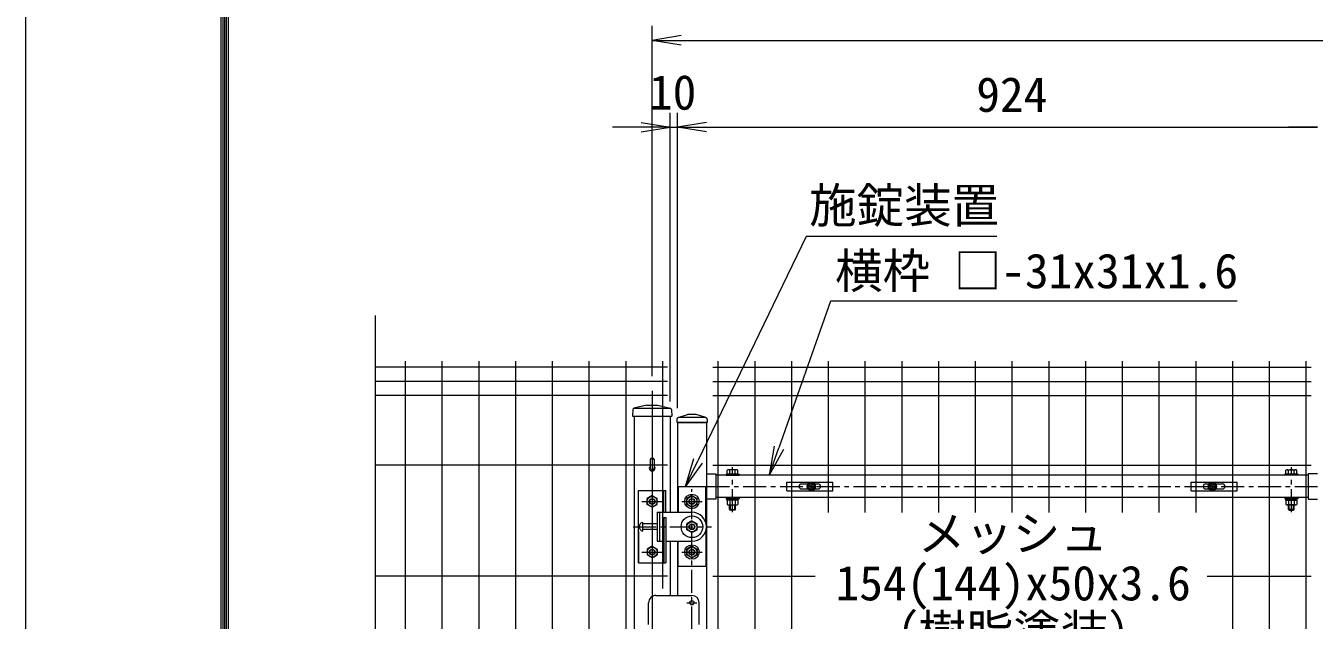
# Model space of a CAD drawing. Units: millimetres, scale not verified. Extents: x -4200 to 4200, y -2970 to 2970.
# Drawn here: x -4200 to -2420, y 920 to 1742 of the extents above; entities that cross this region are included whole.
import ezdxf
from ezdxf.enums import TextEntityAlignment as Align

# ---------------------------------------------------------------- set-up
doc = ezdxf.new("R2010")
doc.units = ezdxf.units.MM
doc.header["$LTSCALE"] = 20
doc.linetypes.add('USER1', pattern=[50.8, 31.75, -6.35, 6.35, -6.35])
for name, color, linetype, lineweight in [('0-0_D-STR1', 1, 'Continuous', 18), ('0-1_D-STR-DIM', 7, 'Continuous', 9), ('0-2_0', 7, 'Continuous', 9), ('0-3_D-STR3', 3, 'Continuous', 13), ('0-4_D-BMK', 2, 'USER1', 13), ('0-5_Defpoints', 6, 'Continuous', 18), ('0-6_D-STR-TXT', 7, 'Continuous', 9), ('0-7_D-STR2', 7, 'Continuous', 9), ('0-C_D-TTL', 7, 'Continuous', 9)]:
    doc.layers.add(name, color=color, linetype=linetype, lineweight=lineweight)
doc.styles.add('ＭＳ ゴシック', font='')
doc.styles.get('ＭＳ ゴシック').set_extended_font_data('MS Gothic')

# ---------------------------------------------------------------- blocks, each defined once
blk = doc.blocks.new('_Open')
at = {"layer": '0-2_0'}
blk.add_line((-20, 3.33), (0, 0), dxfattribs=at)
blk.add_lwpolyline([(-20, -3.33), (0, 0), (-20, 0)], dxfattribs=at)
blk = doc.blocks.new('U59')
at = {"layer": '0-0_D-STR1'}
for p, q in [((213.8, 22437.9), (480, 22520)), ((972, 22440), (228, 22440)), ((720, 22520), (480, 22520)), ((986.2, 22437.9), (720, 22520)), ((180, 22392), (180, 22300)), ((1020, 22300), (180, 22300)), ((200, 22300), (200, 19820)), ((200, 22300), (1000, 22300)), ((1000, 22300), (1000, 600)), ((1020, 22392), (1020, 22300)), ((1000, 20884), (1260, 20884)), ((1260, 20884), (1260, 20186)), ((17620, 20845), (1260, 20845)), ((17880, 20884), (17620, 20884)), ((1260, 20186), (1000, 20186)), ((17620, 20225), (1260, 20225)), ((200, 19020), (200, 17520))]:
    blk.add_line(p, q, dxfattribs=at)
blk.add_lwpolyline([(17620, 20884), (17620, 20186), (17880, 20186)], dxfattribs=at)
for centre, start, end in [((228, 22392), 90, 180), ((972, 22392), 0, 90)]:
    blk.add_arc(centre, 48, start, end, dxfattribs=at)
at = {"layer": '0-3_D-STR3'}
for p, q in [((1540, 20877), (1540, 20845)), ((1540, 20877), (1900, 20877)), ((1540, 20845), (1900, 20845)), ((1570, 20877), (1570, 20986)), ((1870, 20877), (1570, 20877)), ((1832.5, 20997.1), (1607.5, 20997.1)), ((1645, 20877), (1645, 20986)), ((1795, 20877), (1795, 20986)), ((1870, 20877), (1870, 20986)), ((1900, 20877), (1900, 20845)), ((16980, 20877), (16980, 20845)), ((17340, 20877), (16980, 20877)), ((17340, 20845), (16980, 20845)), ((17009.9, 20877), (17009.9, 20986)), ((17009.9, 20877), (17310, 20877)), ((17047.4, 20997.1), (17272.5, 20997.1)), ((17085, 20877), (17085, 20986)), ((17235, 20877), (17235, 20986)), ((17310, 20877), (17310, 20986)), ((17340, 20877), (17340, 20845)), ((-880, 19534.5), (-880, 20420)), ((-880, 20420), (-180, 20420)), ((-180, 19820), (-180, 20420)), ((-180, 20420), (-120, 20420)), ((-120, 19820), (-120, 20420)), ((980, 20520), (220, 20520)), ((220, 20520), (220, 19820)), ((980, 19544.9), (980, 20520)), ((-500, 20281.7), (-640, 20200.8)), ((-640, 20039.2), (-640, 20200.8)), ((-500, 19958.3), (-640, 20039.2)), ((-500, 20281.7), (-360, 20200.8)), ((-500, 19958.3), (-360, 20039.2)), ((-360, 20039.2), (-360, 20200.8)), ((600, 20281.7), (460, 20200.8)), ((460, 20039.2), (460, 20200.8)), ((600, 19958.3), (460, 20039.2)), ((600, 20281.7), (740, 20200.8)), ((600, 19958.3), (740, 20039.2)), ((740, 20039.2), (740, 20200.8)), ((1540, 20225), (1540, 20193)), ((1540, 20225), (1900, 20225)), ((1540, 20193), (1900, 20193)), ((1570, 20153), (1570, 20034)), ((1607.5, 20023), (1832.5, 20023)), ((1640, 19897), (1640, 20023)), ((1645, 20153), (1645, 20034)), ((1660, 19877), (1660, 20023)), ((1727.5, 20153), (1704.4, 20193)), ((1741.4, 20153), (1718.3, 20193)), ((1780, 19877), (1780, 20023)), ((1795, 20153), (1795, 20034)), ((1800, 19897), (1800, 20023)), ((1870, 20153), (1870, 20034)), ((1900, 20225), (1900, 20193)), ((16980, 20225), (16980, 20193)), ((17340, 20225), (16980, 20225)), ((17340, 20193), (16980, 20193)), ((17009.9, 20153), (17009.9, 20034)), ((17272.5, 20023), (17047.4, 20023)), ((17080, 19897), (17080, 20023)), ((17085, 20153), (17085, 20034)), ((17100, 19877), (17100, 20023)), ((17138.6, 20153), (17161.7, 20193)), ((17152.5, 20153), (17175.6, 20193)), ((17220, 19877), (17220, 20023)), ((17235, 20153), (17235, 20034)), ((17240, 19897), (17240, 20023)), ((17310, 20153), (17310, 20034)), ((17340, 20225), (17340, 20193)), ((-360, 19820), (-360, 19020)), ((-360, 19820), (600, 19820)), ((-300, 19820), (-300, 19020)), ((-180, 19680), (-180, 18420)), ((-180, 19680), (-120, 19680)), ((-120, 19680), (-120, 18420)), ((600, 19581.7), (460, 19500.8)), ((600, 19581.7), (740, 19500.8)), ((1640, 19897), (1660, 19877)), ((1640, 19897), (1800, 19897)), ((1780, 19877), (1660, 19877)), ((1780, 19877), (1800, 19897)), ((17100, 19877), (17080, 19897)), ((17240, 19897), (17080, 19897)), ((17100, 19877), (17220, 19877)), ((17240, 19897), (17220, 19877)), ((-880, 18420), (-880, 19534.5)), ((-880, 19286.4), (-880, 18420)), ((-760, 19300), (-760, 19540)), ((-360, 19500), (-760, 19500)), ((-360, 19340), (-760, 19340)), ((460, 19339.2), (460, 19500.8)), ((600, 19258.3), (460, 19339.2)), ((600, 19258.3), (740, 19339.2)), ((740, 19339.2), (740, 19500.8)), ((980, 19544.9), (980, 19544.9)), ((980, 19295.1), (980, 18320)), ((-500, 18881.7), (-640, 18800.8)), ((-360, 19020), (-180, 19020)), ((-120, 19020), (600, 19020)), ((220, 18320), (220, 19020)), ((600, 18881.7), (460, 18800.8)), ((600, 18881.7), (460, 18800.8)), ((600, 18881.7), (740, 18800.8)), ((600, 18881.7), (740, 18800.8)), ((-640, 18800.8), (-640, 18639.2)), ((-500, 18558.3), (-640, 18639.2)), ((-500, 18558.3), (-360, 18639.2)), ((460, 18800.8), (460, 18639.2)), ((460, 18639.2), (460, 18800.8)), ((600, 18558.3), (460, 18639.2)), ((600, 18558.3), (460, 18639.2)), ((600, 18558.3), (740, 18639.2)), ((600, 18558.3), (740, 18639.2)), ((740, 18800.8), (740, 18639.2)), ((740, 18639.2), (740, 18800.8)), ((-880, 18420), (-180, 18420)), ((-180, 18420), (-120, 18420)), ((980, 18320), (220, 18320)), ((-400, 17520), (600, 17520)), ((-600, 16720), (-600, 17320)), ((800, 16720), (800, 17320))]:
    blk.add_line(p, q, dxfattribs=at)
for points in [[(1874, 20153), (1566, 20153), (1566, 20193)], [(1874, 20153), (1874, 20193), (1566, 20193)], [(17006, 20153), (17314, 20153), (17314, 20193)], [(17006, 20153), (17006, 20193), (17314, 20193)], [(-500, 18881.7), (-360, 18800.8), (-360, 18639.2)]]:
    blk.add_lwpolyline(points, dxfattribs=at)
for centre, radius in [((600, 20120), 200), ((-500, 20120), 140), ((-500, 20120), 80), ((-500, 20120), 70), ((600, 20120), 140), ((600, 20120), 80), ((600, 20120), 70), ((600, 19420), 300), ((600, 19420), 140), ((600, 19420), 80), ((600, 19420), 70), ((600, 18720), 200), ((600, 18720), 200), ((-500, 18720), 140), ((-500, 18720), 80), ((-500, 18720), 70), ((600, 18720), 140), ((600, 18720), 140), ((600, 18720), 80), ((600, 18720), 80), ((600, 18720), 70), ((600, 18720), 70), ((600, 17320), 60)]:
    blk.add_circle(centre, radius, dxfattribs=at)
for centre, radius, start, end in [((1607.5, 20928), 69.1, 57.13278, 122.86722), ((1720, 20737.2), 259.8, 73.22135, 106.77865), ((1832.5, 20928), 69.1, 57.13278, 122.86722), ((17047.4, 20928), 69.1, 57.13278, 122.86722), ((17160, 20737.2), 259.8, 73.22135, 106.77865), ((17272.5, 20928), 69.1, 57.13278, 122.86722), ((1607.5, 20092.1), 69.1, 237.13278, 302.86722), ((1720, 20282.8), 259.8, 253.22135, 286.77865), ((1832.5, 20092.1), 69.1, 237.13278, 302.86722), ((17047.4, 20092.1), 69.1, 237.13278, 302.86722), ((17160, 20282.8), 259.8, 253.22135, 286.77865), ((17272.5, 20092.1), 69.1, 237.13278, 302.86722), ((600, 19420), 400, 270, 89.99983), ((-738, 19420), 122, 100.38886, 259.61115), ((-400, 17320), 200, 90, 180.00001), ((600, 17320), 200, 0, 90)]:
    blk.add_arc(centre, radius, start, end, dxfattribs=at)
at = {"layer": '0-4_D-BMK'}
for p, q in [((1720, 19828), (1720, 21069.8)), ((17160, 19828), (17160, 21069.8)), ((-500, 20360), (-500, 18480)), ((600, 16580), (600, 20460)), ((1000, 20535), (17880, 20535)), ((-782.5, 20120), (-217.5, 20120)), ((317.5, 20120), (882.5, 20120)), ((-1024.3, 19420), (1136.8, 19420)), ((-782.5, 18720), (-217.5, 18720)), ((317.5, 18720), (882.5, 18720)), ((462.3, 17320), (737.7, 17320))]:
    blk.add_line(p, q, dxfattribs=at)
at = {"layer": '0-5_Defpoints'}
for centre in [(3900, 20535), (14980, 20535)]:
    blk.add_circle(centre, 80, dxfattribs=at)
blk = doc.blocks.new('A$C1aa64d16')
at = {"layer": '0-3_D-STR3'}
for p, q in [((-679.7, 120), (590.3, 120)), ((-679.7, -120), (-679.7, 120)), ((-274.7, 70), (-91.2, 70)), ((-37.1, 8.4), (-63, 7.9)), ((-63, 7.9), (-63, -7.9)), ((-7.9, 63), (-8.4, 37.1)), ((-7.9, 63), (7.9, 63)), ((7.9, 63), (8.4, 37.1)), ((37.1, 8.4), (63, 7.9)), ((63, 7.9), (63, -7.9)), ((91.2, 70), (185.3, 70)), ((-274.7, -70), (-91.2, -70)), ((-37.1, -8.4), (-63, -7.9)), ((-7.9, -63), (-8.4, -37.1)), ((37.1, -8.4), (63, -7.9)), ((91.2, -70), (185.3, -70))]:
    blk.add_line(p, q, dxfattribs=at)
for points in [[(-679.7, -120), (590.3, -120), (590.3, 120)], [(-7.9, -63), (7.9, -63), (8.4, -37.1)]]:
    blk.add_lwpolyline(points, dxfattribs=at)
for radius in [115, 105]:
    blk.add_circle((0, 0), radius, dxfattribs=at)
for centre, radius, start, end in [((-274.7, 0), 70, 90, 270), ((-38.1, 38.1), 29.8, 270, 0), ((38.1, 38.1), 29.8, 180, 270), ((185.3, 0), 70, 270, 90), ((-38.1, -38.1), 29.8, 0, 90), ((38.1, -38.1), 29.8, 90, 180)]:
    blk.add_arc(centre, radius, start, end, dxfattribs=at)
blk = doc.blocks.new('A$Cf29bf4b8')
at = {"layer": '0-3_D-STR3'}
for p, q in [((-590.3, 120), (679.7, 120)), ((-590.3, -120), (-590.3, 120)), ((-185.3, 70), (-91.2, 70)), ((-37.1, 8.4), (-63, 7.9)), ((-63, 7.9), (-63, -7.9)), ((-7.9, 63), (-8.4, 37.1)), ((-7.9, 63), (7.9, 63)), ((7.9, 63), (8.4, 37.1)), ((37.1, 8.4), (63, 7.9)), ((63, 7.9), (63, -7.9)), ((91.2, 70), (274.7, 70)), ((-185.3, -70), (-91.2, -70)), ((-37.1, -8.4), (-63, -7.9)), ((-7.9, -63), (-8.4, -37.1)), ((37.1, -8.4), (63, -7.9)), ((91.2, -70), (274.7, -70))]:
    blk.add_line(p, q, dxfattribs=at)
for points in [[(-590.3, -120), (679.7, -120), (679.7, 120)], [(-7.9, -63), (7.9, -63), (8.4, -37.1)]]:
    blk.add_lwpolyline(points, dxfattribs=at)
for radius in [115, 105]:
    blk.add_circle((0, 0), radius, dxfattribs=at)
for centre, radius, start, end in [((-185.3, 0), 70, 90, 270), ((-38.1, 38.1), 29.8, 270, 0), ((38.1, 38.1), 29.8, 180, 270), ((274.7, 0), 70, 270, 90), ((-38.1, -38.1), 29.8, 0, 90), ((38.1, -38.1), 29.8, 90, 180)]:
    blk.add_arc(centre, radius, start, end, dxfattribs=at)

msp = doc.modelspace()

# ---------------------------------------------------------------- linework, layer by layer
at = {"layer": '0-0_D-STR1'}
for p, q in [((-3361.54, 1211.4), (-3361.69, 1202.41)), ((-3342.19, 1217.41), (-3359.98, 1213.32)), ((-3359.61, 1213.41), (-3309.78, 1213.41)), ((-3342.19, 1217.41), (-3327.19, 1217.41)), ((-3327.19, 1217.41), (-3309.4, 1213.32)), ((-3307.85, 1211.4), (-3307.69, 1202.41)), ((-3361.69, 1202.41), (-3307.69, 1202.41)), ((-3359.69, 1202.41), (-3359.69, 78.41)), ((-3309.69, 1202.41), (-3309.69, 1069.41)), ((-3309.69, 1029.41), (-3309.69, 954.41))]:
    msp.add_line(p, q, dxfattribs=at)
for centre, radius, start, end in [((-3359.54, 1211.37), 2, 102.93782, 179), ((-3309.85, 1211.37), 2, 1, 77.06218), ((-3334.69, 1130.41), 4, 162.5424, 17.4576)]:
    msp.add_arc(centre, radius, start, end, dxfattribs=at)
at = {"layer": '0-1_D-STR-DIM'}
for p, q in [((-3334.69, 1257.41), (-3334.69, 1741.78)), ((-3294.69, 1721.78), (-2344.69, 1721.78)), ((-3309.69, 1222.41), (-3309.69, 1621.78)), ((-3299.69, 1213.41), (-3299.69, 1621.78)), ((-3299.69, 1213.41), (-3299.69, 1621.78)), ((-3349.69, 1601.78), (-3389.69, 1601.78)), ((-3309.69, 1601.78), (-3299.69, 1601.78)), ((-3259.69, 1601.78), (-3219.69, 1601.78)), ((-3259.69, 1601.78), (-2415.69, 1601.78)), ((-2415.69, 1601.78), (-2455.69, 1601.78))]:
    msp.add_line(p, q, dxfattribs=at)
at = {"layer": '0-3_D-STR3'}
for p, q in [((-3337.29, 1142.58), (-3337.29, 1130.41)), ((-3332.09, 1142.58), (-3332.09, 1130.41))]:
    msp.add_line(p, q, dxfattribs=at)
msp.add_arc((-3334.69, 1130.41), 2.6, 180, 0, dxfattribs=at)
msp.add_ellipse((-3334.69, 1142.56), major_axis=(-2.6, 0), ratio=0.649974, start_param=3.1415927, end_param=6.2831853, dxfattribs=at)
at = {"layer": '0-4_D-BMK'}
msp.add_line((-3334.69, 1237.41), (-3334.69, 53.41), dxfattribs=at)
at = {"layer": '0-6_D-STR-TXT'}
for points in [[(-2858.42, 1450.8), (-3121.75, 1450.8), (-3271.67, 1140.42)], [(-2526.79, 1361.24), (-3088.31, 1361.24), (-3159.7, 1158.39)]]:
    msp.add_lwpolyline(points, dxfattribs=at)
at = {"layer": '0-7_D-STR2'}
for p, q in [((-3717.06, 684.56), (-3717.06, 1341.41)), ((-3313.49, 1269.98), (-3717.06, 1269.98)), ((-3675.88, 1278.41), (-3675.88, 108.41)), ((-3625.11, 1278.41), (-3625.11, 108.41)), ((-3574.34, 1278.41), (-3574.34, 108.41)), ((-3523.57, 1278.41), (-3523.57, 108.41)), ((-3472.8, 1278.41), (-3472.8, 108.41)), ((-3422.03, 1278.41), (-3422.03, 108.41)), ((-3371.26, 1278.41), (-3371.26, 108.41)), ((-3320.49, 1278.41), (-3320.49, 964.11)), ((-3250.85, 1269.98), (-2424.53, 1269.98)), ((-3243.85, 1278.41), (-3243.85, 108.41)), ((-3193.08, 1278.41), (-3193.08, 108.41)), ((-3142.31, 1278.41), (-3142.31, 108.41)), ((-3091.54, 1278.41), (-3091.54, 1068.96)), ((-3040.77, 1278.41), (-3040.77, 1068.96)), ((-2990, 1278.41), (-2990, 1068.96)), ((-2939.23, 1278.41), (-2939.23, 1068.96)), ((-2888.46, 1278.41), (-2888.46, 1068.96)), ((-2837.69, 1278.41), (-2837.69, 1068.96)), ((-2786.92, 1278.41), (-2786.92, 1068.96)), ((-2736.15, 1278.41), (-2736.15, 1068.96)), ((-2685.38, 1278.41), (-2685.38, 1068.96)), ((-2634.61, 1278.41), (-2634.61, 1068.96)), ((-2583.84, 1278.41), (-2583.84, 1068.96)), ((-2533.07, 1278.41), (-2533.07, 108.41)), ((-2482.3, 1278.41), (-2482.3, 108.41)), ((-2431.53, 1278.41), (-2431.53, 108.41)), ((-3313.49, 1250.41), (-3717.06, 1250.41)), ((-3250.85, 1250.41), (-2424.53, 1250.41)), ((-3313.49, 1230.83), (-3717.06, 1230.83)), ((-3250.85, 1230.83), (-2424.53, 1230.83)), ((-3313.49, 1134.41), (-3717.06, 1134.41)), ((-3250.85, 1134.41), (-2424.53, 1134.41)), ((-3313.49, 980.91), (-3717.06, 980.91)), ((-3250.85, 980.91), (-3109.54, 980.91)), ((-2567.9, 980.91), (-2424.53, 980.91))]:
    msp.add_line(p, q, dxfattribs=at)
at = {"layer": '0-C_D-TTL', "color": 2, "lineweight": 18}
msp.add_lwpolyline([(-4200, 2970), (4200, 2970), (4200, -2970), (-4200, -2970)], close=True, dxfattribs=at)
at = {"layer": '0-C_D-TTL'}
for points in [[(-3930, 2750), (3930, 2750), (3930, -2750), (-3930, -2750)], [(-3927.5, 2747.5), (3927.5, 2747.5), (3927.5, -2747.5), (-3927.5, -2747.5)], [(-3925, 2745), (3925, 2745), (3925, -2745), (-3925, -2745)], [(-3922.5, 2742.5), (3922.5, 2742.5), (3922.5, -2742.5), (-3922.5, -2742.5)], [(-3920, 2740), (3920, 2740), (3920, -2740), (-3920, -2740)]]:
    msp.add_lwpolyline(points, close=True, dxfattribs=at)

# ---------------------------------------------------------------- block references
at = {"layer": '0-1_D-STR-DIM', "xscale": 2, "yscale": 2, "rotation": 180}
for p in [(-3334.69, 1721.78), (-3299.69, 1601.78), (-3299.69, 1601.78)]:
    msp.add_blockref('_Open', p, dxfattribs=at)
at = {"layer": '0-1_D-STR-DIM'}
for name, p, xscale, yscale in [('_Open', (-3309.69, 1601.78), 2, 2), ('U59', (-3309.69, 78.41), 0.05, 0.05), ('A$C1aa64d16', (-3114.69, 1105.16), 0.05, 0.05), ('A$Cf29bf4b8', (-2560.69, 1105.16), 0.05, 0.05)]:
    msp.add_blockref(name, p, dxfattribs=dict(at, xscale=xscale, yscale=yscale))
at = {"layer": '0-6_D-STR-TXT', "xscale": 2, "yscale": 2}
for p, rotation in [((-3172.98, 1120.66), 250.6123), ((-3289.06, 1104.41), 244.21857)]:
    msp.add_blockref('_Open', p, dxfattribs=dict(at, rotation=rotation))

# ---------------------------------------------------------------- texts
at = {"layer": '0-1_D-STR-DIM', "style": 'ＭＳ ゴシック'}
for s, p in [('10', (-3339.09, 1611.53)), ('924', (-2886.94, 1608.53))]:
    msp.add_text(s, height=48.09, dxfattribs=at).set_placement(p, align=Align.BOTTOM_LEFT)
at = {"layer": '0-6_D-STR-TXT', "style": 'ＭＳ ゴシック'}
for s, p in [('施錠装置', (-3117.83, 1455.19)), ('横枠 □-31x31x1.6', (-3081.94, 1364.68)), ('メッシュ', (-2967.64, 1001.67)), ('154(144)x50x3.6', (-3081.35, 933.18)), ('（樹脂塗装）', (-3032.62, 865.27))]:
    msp.add_text(s, height=48.09, dxfattribs=at).set_placement(p, align=Align.BOTTOM_LEFT)

doc.saveas('drawing.dxf')
